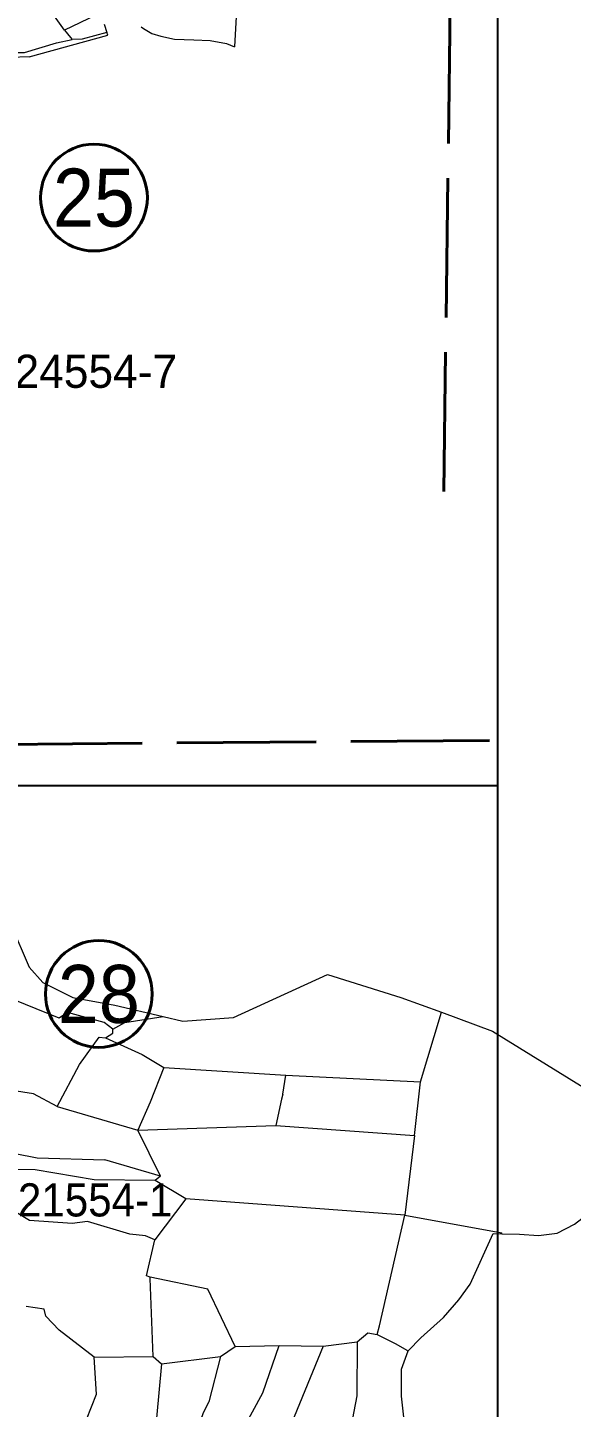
# Model space of a CAD drawing. Header units: metres. Extents: x 548568 to 557107, y 1817749 to 1829427.
# Drawn here: x 554433 to 555089, y 1820250 to 1821915 of the extents above; entities that cross this region are included whole.
import ezdxf
from ezdxf.enums import TextEntityAlignment as Align

# ---------------------------------------------------------------- set-up
doc = ezdxf.new("R2010")
doc.units = ezdxf.units.M
doc.header["$LTSCALE"] = 28
doc.linetypes.add('LONG_DASHED', pattern=[7.5, 6, -1.5])
for name, color, linetype, lineweight in [('10', 7, 'Continuous', 13), ('23', 7, 'Continuous', 13), ('32', 7, 'Continuous', 13), ('34', 7, 'LONG_DASHED', 40), ('54', 7, 'Continuous', 25), ('63', 7, 'Continuous', 40)]:
    doc.layers.add(name, color=color, linetype=linetype, lineweight=lineweight)
doc.layers.add('55', color=7, linetype='Continuous')

msp = doc.modelspace()

# ---------------------------------------------------------------- linework, layer by layer
at = {"layer": '10'}
for p, q in [((554477.17, 1821911.82), (554438.86, 1821965.29)), ((554685.09, 1821942.5), (554682.12, 1821891.63)), ((554535.21, 1820706.14), (554549.88, 1820714.24)), ((554549.88, 1820714.24), (554596.21, 1820721.29)), ((554596.79, 1820659.67), (554744, 1820650.45)), ((554740.53, 1820627.77), (554744, 1820650.45)), ((554744, 1820650.45), (554906.79, 1820642.62)), ((554468.24, 1820612.76), (554565.76, 1820584.27)), ((554738.93, 1820621.47), (554731.96, 1820589.67)), ((554740.53, 1820627.77), (554738.93, 1820621.47)), ((554565.76, 1820584.27), (554731.96, 1820589.67)), ((554593.05, 1820528.46), (554565.76, 1820584.27)), ((554731.96, 1820589.67), (554899.48, 1820577.5)), ((554899.48, 1820577.5), (554887.98, 1820481.52)), ((554593.05, 1820528.46), (554525.57, 1820548.51)), ((554593.05, 1820528.46), (554586.62, 1820523.48)), ((554623.69, 1820501.36), (554586.62, 1820523.48)), ((554623.69, 1820501.36), (554586.19, 1820451.67)), ((554887.98, 1820481.52), (554623.69, 1820501.36)), ((554887.98, 1820481.52), (555004.87, 1820460.34)), ((554994.53, 1820459.38), (555004.74, 1820459.08)), ((555004.74, 1820459.08), (555004.87, 1820460.34)), ((554665.42, 1820311.14), (554683.03, 1820323.13)), ((554683.03, 1820323.13), (554736.09, 1820324.42)), ((554789.13, 1820323.34), (554830.3, 1820328.58)), ((554513.05, 1820310.34), (554584.12, 1820311.04)), ((554584.12, 1820311.04), (554594.07, 1820301.94)), ((554594.07, 1820301.94), (554665.42, 1820311.14))]:
    msp.add_line(p, q, dxfattribs=at)
for points in [[(554521.91, 1821928.79), (554514.95, 1821929.81), (554477.17, 1821911.82)], [(554477.17, 1821911.82), (554484.22, 1821902.99), (554486.16, 1821900.52)], [(554569.77, 1821915.58), (554572.61, 1821913.85), (554582.51, 1821907.61), (554593.21, 1821904.36), (554609.78, 1821900.65), (554633.09, 1821900.2), (554652.95, 1821899.34), (554672.43, 1821895.68), (554682.12, 1821891.63)], [(554391.2, 1820881.76), (554393.07, 1820879.87), (554412.29, 1820832.29), (554434.54, 1820780.66), (554450.73, 1820762.44), (554487.15, 1820744.22), (554537.73, 1820735.11), (554596.21, 1820721.29)], [(554596.21, 1820721.29), (554619.97, 1820715.68), (554681.12, 1820720.1), (554794.57, 1820771.88), (554882.96, 1820744.43), (554932.18, 1820726.36)], [(554535.21, 1820706.14), (554525.07, 1820713.91), (554480.88, 1820726.1), (554470.81, 1820719.29), (554414.94, 1820741.86)], [(554899.48, 1820577.5), (554906.79, 1820642.62), (554932.18, 1820726.36)], [(554932.18, 1820726.36), (554993.71, 1820703.76), (555151.2, 1820606.16), (555210.13, 1820556.34), (555236.56, 1820530.49)], [(554468.24, 1820612.76), (554495.2, 1820663.39), (554519.02, 1820696.44), (554526.7, 1820695.45)], [(554526.7, 1820695.45), (554535.49, 1820701.38), (554535.21, 1820706.14)], [(554526.7, 1820695.45), (554570.69, 1820675.29), (554596.79, 1820659.67)], [(554468.24, 1820612.76), (554439.62, 1820627.83), (554395.32, 1820635), (554358.58, 1820647.13)], [(554596.79, 1820659.67), (554580.55, 1820618.11), (554565.76, 1820584.27)], [(554364.03, 1820566.6), (554444.16, 1820550.56), (554525.57, 1820548.51)], [(554586.62, 1820523.48), (554512.94, 1820524.2), (554441.74, 1820536.44), (554351.65, 1820537.74)], [(555049.15, 1820457.1), (555071.52, 1820459.74), (555092.61, 1820470.65), (555112.06, 1820485.73), (555133.06, 1820501.14), (555146.29, 1820510.1)], [(554586.19, 1820451.67), (554574.82, 1820456.52), (554555.9, 1820458.75), (554504.78, 1820473.73), (554486.51, 1820471.43), (554434.73, 1820474.97), (554404.28, 1820493.57), (554392.33, 1820490.83)], [(554854.54, 1820337.59), (554857.14, 1820347.8), (554887.98, 1820481.52)], [(554580.39, 1820406.84), (554576.21, 1820408.49), (554586.19, 1820451.67)], [(554891.45, 1820317.26), (554891.71, 1820317.99), (554907.23, 1820333.52), (554934.61, 1820358.18), (554952.86, 1820379.19), (554966.55, 1820398.37), (554994.53, 1820459.38)], [(555004.74, 1820459.08), (555026.03, 1820458.45), (555049.15, 1820457.1)], [(554584.12, 1820311.04), (554580.32, 1820405.13), (554580.39, 1820406.84)], [(554683.03, 1820323.13), (554649.92, 1820392.19), (554580.39, 1820406.84)], [(554513.05, 1820310.34), (554470.79, 1820342.93), (554454.63, 1820359.52), (554452.33, 1820368.16), (554430.81, 1820371.44)], [(554830.3, 1820328.58), (554843.02, 1820339.45), (554854.54, 1820337.59)], [(554854.54, 1820337.59), (554877.15, 1820326.47), (554890.22, 1820318.72), (554891.45, 1820317.26)], [(554673.85, 1820176.34), (554694.05, 1820225.8), (554716.49, 1820267.03), (554736.09, 1820324.42)], [(554736.09, 1820324.42), (554789.13, 1820323.34), (554738.67, 1820199.76)], [(554830.3, 1820328.58), (554829.97, 1820263.35), (554818.88, 1820206.96)], [(554891.45, 1820317.26), (554883.5, 1820295.16), (554883.5, 1820263.19), (554889.55, 1820208.37)], [(554446.52, 1820205.93), (554450.9, 1820218.08), (554472.01, 1820208.74), (554503.54, 1820234.94), (554515.68, 1820265.37), (554513.05, 1820310.34)], [(554594.07, 1820301.94), (554588.02, 1820236.66), (554582.42, 1820216.99), (554575.54, 1820187.32), (554561.99, 1820175.46), (554546.09, 1820138.74), (554544.9, 1820125.11)], [(554665.42, 1820311.14), (554651.14, 1820256.42), (554644.4, 1820243.12), (554626.16, 1820191.2), (554616.06, 1820120.03)]]:
    msp.add_lwpolyline(points, dxfattribs=at)
at = {"layer": '23'}
msp.add_line((554525.06, 1821918.97), (554528.3, 1821908.85), dxfattribs=at)
at = {"layer": '32'}
msp.add_line((554467.5, 1821896.48), (554486.16, 1821900.52), dxfattribs=at)
for points in [[(554324.45, 1821946.44), (554326, 1821933.71), (554325.45, 1821928.29), (554330.99, 1821919.6), (554360.99, 1821902.72), (554416.55, 1821884.53), (554428.7, 1821884.54), (554467.5, 1821896.48)], [(554434.24, 1821879.45), (554411.35, 1821878.88), (554389.39, 1821882.88), (554371.03, 1821889.67), (554351.53, 1821902.09), (554339.22, 1821909.71), (554321.95, 1821923.09)], [(554434.24, 1821879.45), (554529.37, 1821905.78), (554528.3, 1821908.85)], [(554528.3, 1821908.85), (554498.36, 1821900.99), (554486.16, 1821900.52)]]:
    msp.add_lwpolyline(points, dxfattribs=at)
at = {"layer": '34'}
msp.add_line((554942.68, 1821942.94), (554934.15, 1821313.35), dxfattribs=at)
msp.add_lwpolyline([(553734.43, 1820970.56), (553769.17, 1821024.34), (553798.75, 1821023.93), (553752.02, 1820956.11), (553761.49, 1820941.52), (553839.14, 1820981.93), (553841.65, 1820978.28), (553844.53, 1820979.52), (553855.54, 1820982.78), (553877, 1820974.73), (553901.02, 1820961.63), (553913, 1820957.73), (553929.05, 1820947.37), (553969.75, 1820963.45), (554104.22, 1821016.94), (554178.7, 1821042.1), (554192.68, 1821048.01), (554990.04, 1821054.55)], dxfattribs=at)
at = {"layer": '54'}
for p, q in [((555000, 1819000), (555000, 1825000)), ((552000, 1821000), (555000, 1821000))]:
    msp.add_line(p, q, dxfattribs=at)
at = {"layer": '63'}
for centre in [(554512.64, 1821709.6), (554518.54, 1820748.52)]:
    msp.add_circle(centre, 64.42, dxfattribs=at)

# ---------------------------------------------------------------- texts
at = {"layer": '34', "width": 0.95}
for s, p in [('25', (554512.64, 1821674.6)), ('28', (554518.54, 1820713.52))]:
    msp.add_text(s, height=70, dxfattribs=at).set_placement(p, align=Align.CENTER)
at = {"layer": '55'}
msp.add_text('824554-7', height=40, dxfattribs=at).set_placement((554500, 1821480), align=Align.CENTER)
at = {"layer": '55', "width": 0.95}
msp.add_text('821554-1', height=40, dxfattribs=at).set_placement((554499.99, 1820480), align=Align.CENTER)

doc.saveas('drawing.dxf')
